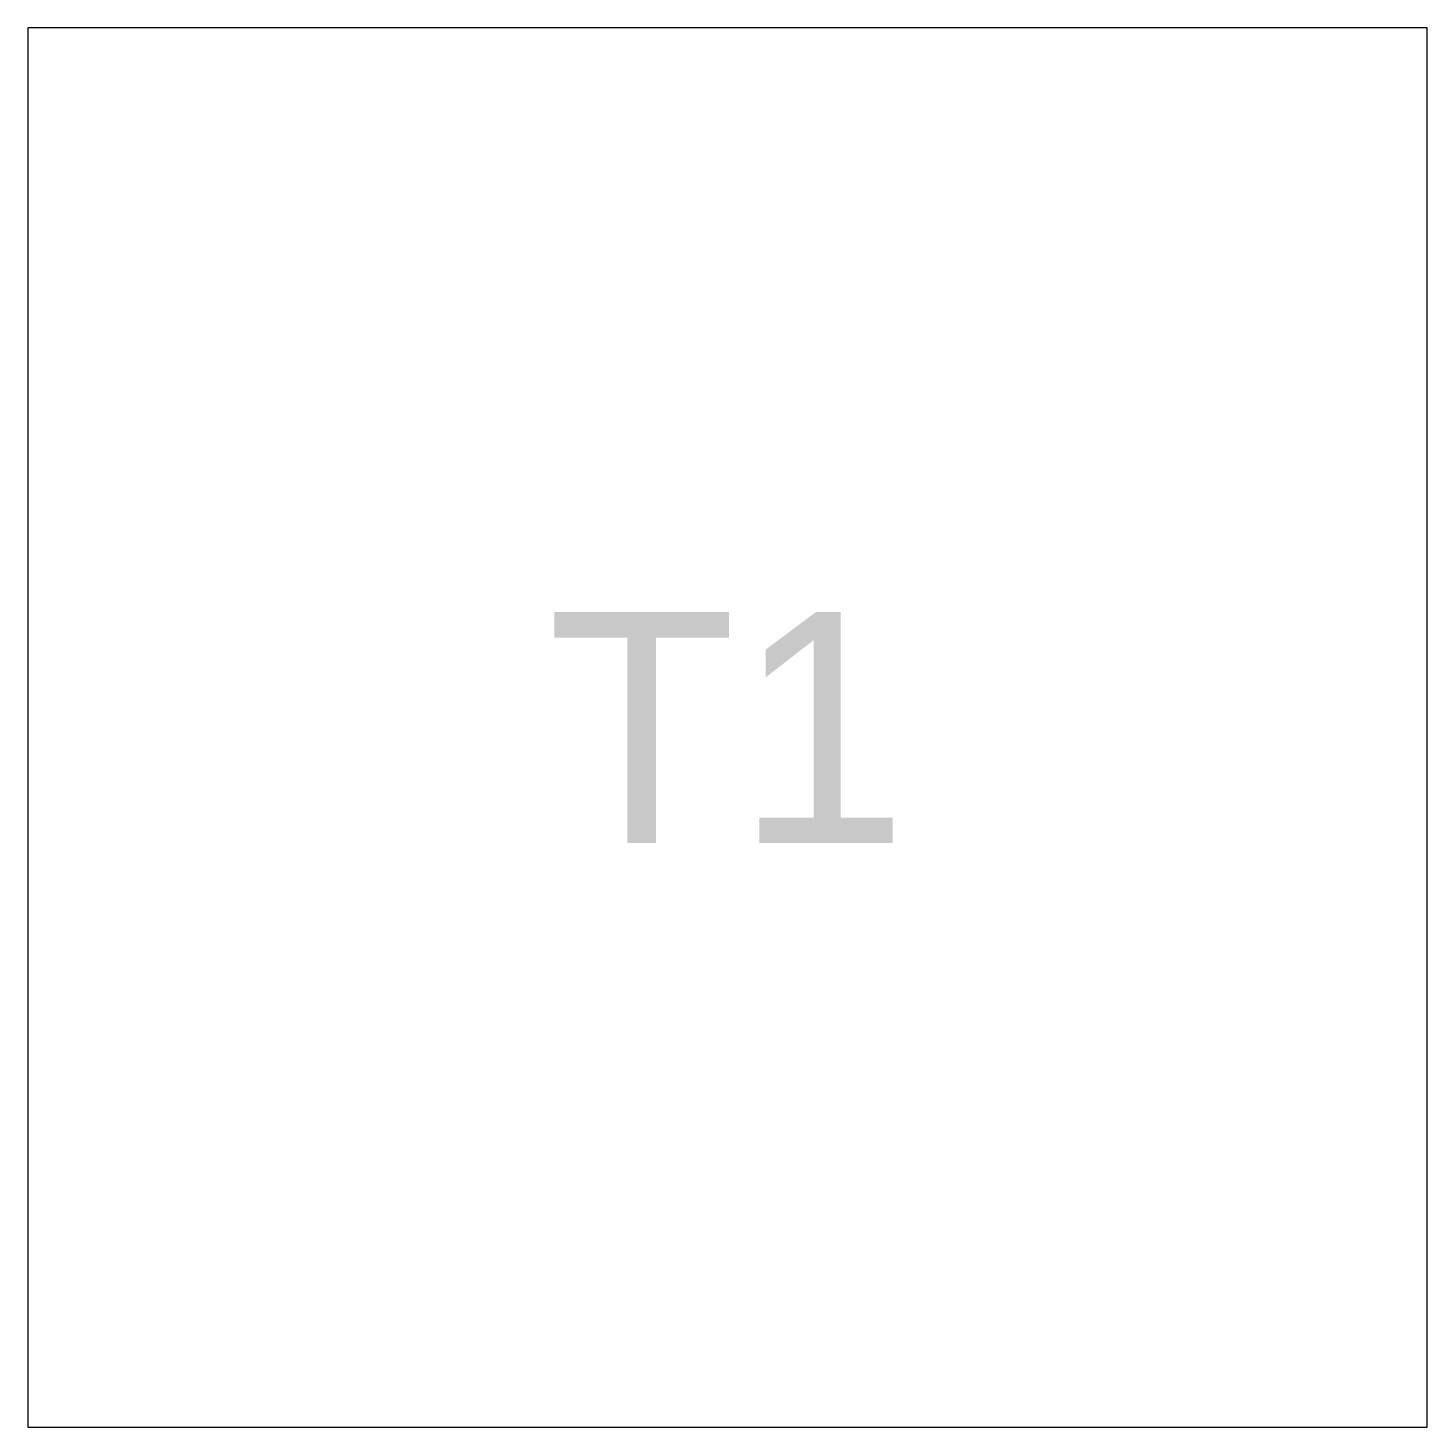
# Model space of a CAD drawing. Extents: x -3.03 to 3.03, y -3.03 to 3.03.
import ezdxf
from ezdxf.enums import TextEntityAlignment as Align

# ---------------------------------------------------------------- set-up
doc = ezdxf.new("R2010")
doc.units = 0
doc.header["$LTSCALE"] = 0.375
doc.layers.add('~-L18', color=7, linetype='Continuous')

msp = doc.modelspace()

# ---------------------------------------------------------------- linework, layer by layer
at = {"layer": '~-L18'}
msp.add_lwpolyline([(3.0311, -3.0311), (3.0311, 3.0311), (-3.0311, 3.0311), (-3.0311, -3.0311)], close=True, dxfattribs=at)

# ---------------------------------------------------------------- texts
msp.add_attdef('T1', text='T1', height=1).set_placement((0, 0), align=Align.MIDDLE_CENTER)

doc.saveas('drawing.dxf')
